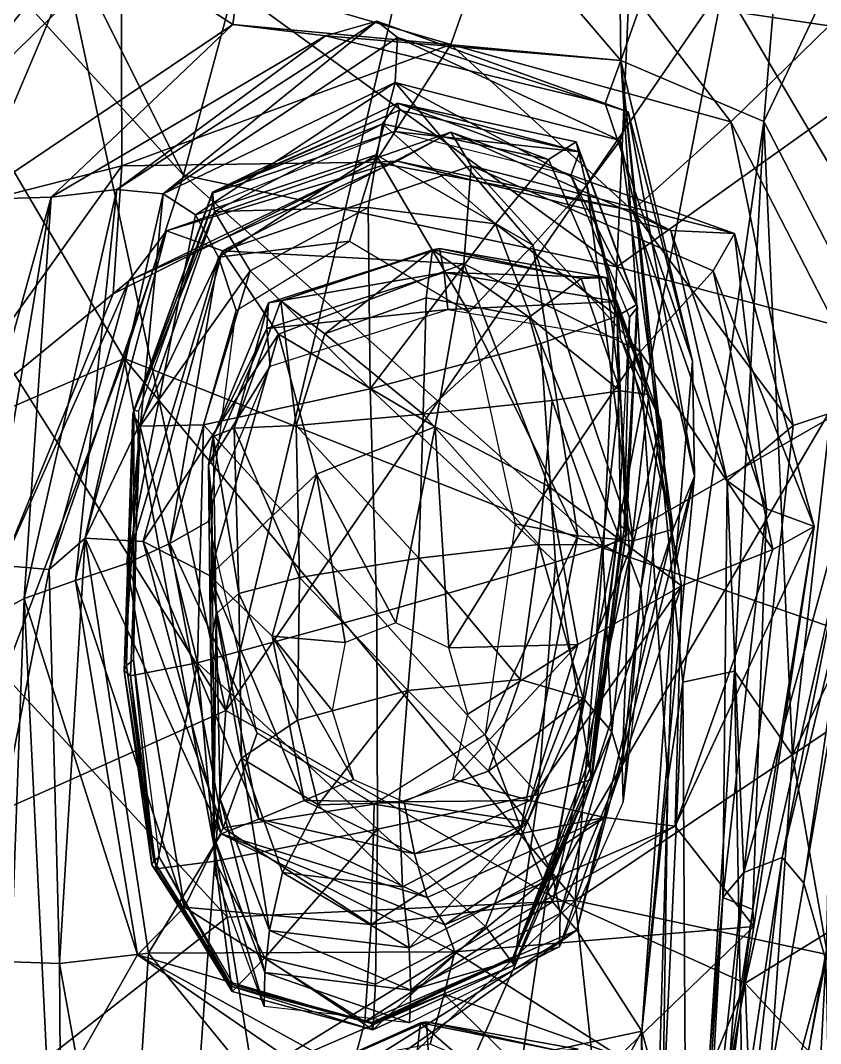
# Model space of a CAD drawing. Extents: x -76 to 76, y -20 to 79.
# Drawn here: x 0.37 to 0.945, y -15.632 to -14.896 of the extents above; entities that cross this region are included whole.
import ezdxf

# ---------------------------------------------------------------- set-up
doc = ezdxf.new("R2010")
doc.units = 0

msp = doc.modelspace()

# ---------------------------------------------------------------- linework, layer by layer
for points in [[(0.55676, -14.63888, 25.3598), (0.80138, -14.92503, 25.3869), (0.79411, -14.31586, 25.5597)], [(0.9412, -14.53063, 25.77977), (0.79411, -14.31586, 25.5597), (0.80138, -14.92503, 25.3869)], [(0.48718, -15.00757, 27.93393), (0.24, -14.51178, 28.01375), (0.14811, -14.63669, 27.9838)], [(0.48718, -15.00757, 27.93393), (0.52324, -14.8732, 27.99752), (0.24, -14.51178, 28.01375)], [(0.90416, -14.96904, 25.70226), (0.9412, -14.53063, 25.77977), (0.80138, -14.92503, 25.3869)], [(0.9412, -14.53063, 25.77977), (0.90416, -14.96904, 25.70226), (1.01999, -14.72566, 26.1235)], [(0.70291, -14.61366, 24.87181), (0.51741, -15.39247, 24.7617), (0.37926, -14.74935, 24.69933)], [(0.70291, -14.61366, 24.87181), (0.87522, -14.871, 24.95204), (0.51741, -15.39247, 24.7617)], [(0.44434, -15.13946, 27.87504), (0.48718, -15.00757, 27.93393), (0.14811, -14.63669, 27.9838)], [(0.44434, -15.13946, 27.87504), (0.14811, -14.63669, 27.9838), (0.17967, -15.25376, 27.89129)], [(0.41784, -14.83106, 25.31876), (0.52244, -14.89935, 25.38861), (0.55676, -14.63888, 25.3598)], [(0.52244, -14.89935, 25.38861), (0.80138, -14.92503, 25.3869), (0.55676, -14.63888, 25.3598)], [(1.00376, -15.08852, 25.06716), (0.87522, -14.871, 24.95204), (1.10242, -14.72315, 25.20269)], [(0.90416, -14.96904, 25.70226), (0.96294, -15.0826, 26.06565), (1.01999, -14.72566, 26.1235)], [(0.2034, -14.89266, 24.61843), (0.37926, -14.74935, 24.69933), (0.51741, -15.39247, 24.7617)], [(1.02585, -14.91123, 27.82621), (1.00474, -14.75482, 27.91396), (0.80711, -14.87852, 27.95575)], [(0.72939, -14.77233, 26.82004), (0.67916, -14.91371, 26.76123), (0.44221, -14.8444, 26.90185)], [(0.67916, -14.91371, 26.76123), (0.72939, -14.77233, 26.82004), (0.88052, -14.96915, 26.66051)], [(0.72939, -14.77233, 26.82004), (1.00178, -14.85049, 26.63881), (0.88052, -14.96915, 26.66051)], [(0.41784, -14.83106, 25.31876), (0.30721, -14.79014, 25.31952), (0.27462, -15.01007, 25.33876)], [(0.22679, -15.05577, 26.90201), (0.18785, -14.82577, 27.04448), (0.44221, -14.8444, 26.90185)], [(0.41784, -14.83106, 25.31876), (0.27462, -15.01007, 25.33876), (0.33555, -15.02494, 25.4252)], [(0.52244, -14.89935, 25.38861), (0.41784, -14.83106, 25.31876), (0.33555, -15.02494, 25.4252)], [(0.22679, -15.05577, 26.90201), (0.44221, -14.8444, 26.90185), (0.44275, -15.00091, 26.80486)], [(0.67916, -14.91371, 26.76123), (0.44275, -15.00091, 26.80486), (0.44221, -14.8444, 26.90185)], [(0.88052, -14.96915, 26.66051), (1.00178, -14.85049, 26.63881), (0.98285, -15.16838, 26.43496)], [(0.87522, -14.871, 24.95204), (0.74825, -15.52415, 24.87027), (0.51741, -15.39247, 24.7617)], [(0.87522, -14.871, 24.95204), (1.00376, -15.08852, 25.06716), (0.74825, -15.52415, 24.87027)], [(0.52324, -14.8732, 27.99752), (0.48718, -15.00757, 27.93393), (0.7985, -15.07339, 27.86524)], [(0.52324, -14.8732, 27.99752), (0.7985, -15.07339, 27.86524), (0.80711, -14.87852, 27.95575)], [(1.02585, -14.91123, 27.82621), (0.80711, -14.87852, 27.95575), (0.7985, -15.07339, 27.86524)], [(0.24236, -15.51506, 24.65594), (0.2034, -14.89266, 24.61843), (0.51741, -15.39247, 24.7617)], [(0.52244, -14.89935, 25.38861), (0.33555, -15.02494, 25.4252), (0.39186, -15.02335, 25.56566)], [(0.58916, -14.90741, 25.53768), (0.52244, -14.89935, 25.38861), (0.39186, -15.02335, 25.56566)], [(0.626, -14.89674, 25.68442), (0.58916, -14.90741, 25.53768), (0.43903, -15.01783, 25.69381)], [(0.626, -14.89674, 25.68442), (0.43903, -15.01783, 25.69381), (0.47254, -15.0209, 25.7433)], [(0.64095, -14.90853, 25.74567), (0.626, -14.89674, 25.68442), (0.47254, -15.0209, 25.7433)], [(0.52244, -14.89935, 25.38861), (0.58916, -14.90741, 25.53768), (0.80138, -14.92503, 25.3869)], [(0.58916, -14.90741, 25.53768), (0.626, -14.89674, 25.68442), (0.7903, -14.95614, 25.55089)], [(0.626, -14.89674, 25.68442), (0.80666, -14.96207, 25.70009), (0.7903, -14.95614, 25.55089)], [(0.626, -14.89674, 25.68442), (0.64095, -14.90853, 25.74567), (0.80666, -14.96207, 25.70009)], [(0.58916, -14.90741, 25.53768), (0.39186, -15.02335, 25.56566), (0.43903, -15.01783, 25.69381)], [(0.58916, -14.90741, 25.53768), (0.7903, -14.95614, 25.55089), (0.80138, -14.92503, 25.3869)], [(0.67916, -14.91371, 26.76123), (0.62501, -14.99811, 26.67758), (0.44275, -15.00091, 26.80486)], [(0.64095, -14.90853, 25.74567), (0.47254, -15.0209, 25.7433), (0.63914, -14.94094, 25.74305)], [(0.62501, -14.99811, 26.67758), (0.67916, -14.91371, 26.76123), (0.80983, -15.03291, 26.60551)], [(0.64095, -14.90853, 25.74567), (0.63914, -14.94094, 25.74305), (0.80104, -14.98257, 25.76432)], [(0.64095, -14.90853, 25.74567), (0.80104, -14.98257, 25.76432), (0.80666, -14.96207, 25.70009)], [(0.67916, -14.91371, 26.76123), (0.88052, -14.96915, 26.66051), (0.80983, -15.03291, 26.60551)], [(1.03211, -15.13573, 27.70535), (1.02585, -14.91123, 27.82621), (0.7985, -15.07339, 27.86524)], [(0.7903, -14.95614, 25.55089), (0.85293, -15.14118, 25.6009), (0.80138, -14.92503, 25.3869)], [(0.83519, -15.44245, 25.49507), (0.84605, -15.37204, 25.47955), (0.80138, -14.92503, 25.3869)], [(0.85293, -15.14118, 25.6009), (0.84035, -15.29001, 25.53453), (0.80138, -14.92503, 25.3869)], [(0.90416, -14.96904, 25.70226), (0.80138, -14.92503, 25.3869), (0.84605, -15.37204, 25.47955)], [(0.84035, -15.29001, 25.53453), (0.83519, -15.44245, 25.49507), (0.80138, -14.92503, 25.3869)], [(0.47254, -15.0209, 25.7433), (0.49578, -15.03601, 25.73697), (0.63914, -14.94094, 25.74305)], [(0.62568, -14.99301, 25.70388), (0.63914, -14.94094, 25.74305), (0.49578, -15.03601, 25.73697)], [(0.62568, -14.99301, 25.70388), (0.73831, -15.05782, 25.71067), (0.63914, -14.94094, 25.74305)], [(0.63914, -14.94094, 25.74305), (0.77706, -15.01484, 25.759), (0.80104, -14.98257, 25.76432)], [(0.73831, -15.05782, 25.71067), (0.77706, -15.01484, 25.759), (0.63914, -14.94094, 25.74305)], [(0.63004, -14.97058, 25.86139), (0.64098, -14.95568, 25.79646), (0.50802, -15.01981, 25.78299)], [(0.64098, -14.95568, 25.79646), (0.64232, -14.96093, 25.74736), (0.50802, -15.01981, 25.78299)], [(0.63004, -14.97058, 25.86139), (0.74934, -14.99632, 25.87469), (0.64098, -14.95568, 25.79646)], [(0.64232, -14.96093, 25.74736), (0.64098, -14.95568, 25.79646), (0.77185, -14.99078, 25.75137)], [(0.64098, -14.95568, 25.79646), (0.76933, -14.98366, 25.81024), (0.77185, -14.99078, 25.75137)], [(0.74934, -14.99632, 25.87469), (0.76933, -14.98366, 25.81024), (0.64098, -14.95568, 25.79646)], [(0.85293, -15.14118, 25.6009), (0.7903, -14.95614, 25.55089), (0.80666, -14.96207, 25.70009)], [(0.64232, -14.96093, 25.74736), (0.63884, -14.97627, 25.70617), (0.50783, -15.02043, 25.74051)], [(0.64232, -14.96093, 25.74736), (0.50783, -15.02043, 25.74051), (0.50802, -15.01981, 25.78299)], [(0.64232, -14.96093, 25.74736), (0.77185, -14.99078, 25.75137), (0.63884, -14.97627, 25.70617)], [(0.85431, -15.224, 25.71406), (0.80666, -14.96207, 25.70009), (0.80104, -14.98257, 25.76432)], [(0.85431, -15.224, 25.71406), (0.85293, -15.14118, 25.6009), (0.80666, -14.96207, 25.70009)], [(0.50941, -15.03377, 25.8456), (0.63004, -14.97058, 25.86139), (0.50802, -15.01981, 25.78299)], [(0.63004, -14.97058, 25.86139), (0.50941, -15.03377, 25.8456), (0.61994, -15.0307, 25.91189)], [(0.63004, -14.97058, 25.86139), (0.61994, -15.0307, 25.91189), (0.71147, -15.04248, 25.90246)], [(0.74934, -14.99632, 25.87469), (0.63004, -14.97058, 25.86139), (0.71147, -15.04248, 25.90246)], [(0.88052, -14.96915, 26.66051), (0.92538, -15.1876, 26.50367), (0.80983, -15.03291, 26.60551)], [(0.88312, -15.36412, 25.67529), (0.90416, -14.96904, 25.70226), (0.84605, -15.37204, 25.47955)], [(0.92538, -15.1876, 26.50367), (0.88052, -14.96915, 26.66051), (0.98285, -15.16838, 26.43496)], [(0.88312, -15.36412, 25.67529), (0.92478, -15.42457, 25.90641), (0.90416, -14.96904, 25.70226)], [(0.92478, -15.42457, 25.90641), (0.96294, -15.0826, 26.06565), (0.90416, -14.96904, 25.70226)], [(0.64072, -14.99758, 26.53045), (0.67933, -14.97671, 26.39264), (0.4749, -15.04768, 26.37842)], [(0.51513, -15.06206, 26.32063), (0.4749, -15.04768, 26.37842), (0.67933, -14.97671, 26.39264)], [(0.63884, -14.97627, 25.70617), (0.50824, -15.02833, 25.7081), (0.50783, -15.02043, 25.74051)], [(0.69385, -15.00095, 26.33823), (0.51513, -15.06206, 26.32063), (0.67933, -14.97671, 26.39264)], [(0.77185, -14.99078, 25.75137), (0.76563, -15.0078, 25.6953), (0.63884, -14.97627, 25.70617)], [(0.64072, -14.99758, 26.53045), (0.83735, -15.0474, 26.47426), (0.67933, -14.97671, 26.39264)], [(0.69385, -15.00095, 26.33823), (0.67933, -14.97671, 26.39264), (0.88328, -15.04954, 26.34521)], [(0.83735, -15.0474, 26.47426), (0.88328, -15.04954, 26.34521), (0.67933, -14.97671, 26.39264)], [(0.74934, -14.99632, 25.87469), (0.7988, -15.10888, 25.86408), (0.76933, -14.98366, 25.81024)], [(0.7988, -15.10888, 25.86408), (0.81284, -15.10052, 25.80636), (0.76933, -14.98366, 25.81024)], [(0.77185, -14.99078, 25.75137), (0.76933, -14.98366, 25.81024), (0.81284, -15.10052, 25.80636)], [(0.8391, -15.26204, 25.77638), (0.80104, -14.98257, 25.76432), (0.77706, -15.01484, 25.759)], [(0.8391, -15.26204, 25.77638), (0.85431, -15.224, 25.71406), (0.80104, -14.98257, 25.76432)], [(0.51213, -15.06659, 25.69765), (0.62568, -14.99301, 25.70388), (0.49578, -15.03601, 25.73697)], [(0.62568, -14.99301, 25.70388), (0.51213, -15.06659, 25.69765), (0.60638, -15.0549, 25.64646)], [(0.62568, -14.99301, 25.70388), (0.60638, -15.0549, 25.64646), (0.69217, -15.10614, 25.64083)], [(0.73831, -15.05782, 25.71067), (0.62568, -14.99301, 25.70388), (0.69217, -15.10614, 25.64083)], [(0.7988, -15.10888, 25.86408), (0.74934, -14.99632, 25.87469), (0.71147, -15.04248, 25.90246)], [(0.77185, -14.99078, 25.75137), (0.81355, -15.10251, 25.74221), (0.76563, -15.0078, 25.6953)], [(0.81355, -15.10251, 25.74221), (0.77185, -14.99078, 25.75137), (0.81284, -15.10052, 25.80636)], [(0.2927, -15.21059, 26.7909), (0.22679, -15.05577, 26.90201), (0.44275, -15.00091, 26.80486)], [(0.2927, -15.21059, 26.7909), (0.44275, -15.00091, 26.80486), (0.43639, -15.09293, 26.69475)], [(0.62501, -14.99811, 26.67758), (0.43639, -15.09293, 26.69475), (0.44275, -15.00091, 26.80486)], [(0.44788, -15.08354, 26.5283), (0.43639, -15.09293, 26.69475), (0.62501, -14.99811, 26.67758)], [(0.64072, -14.99758, 26.53045), (0.44788, -15.08354, 26.5283), (0.62501, -14.99811, 26.67758)], [(0.44788, -15.08354, 26.5283), (0.64072, -14.99758, 26.53045), (0.4749, -15.04768, 26.37842)], [(0.69385, -15.00095, 26.33823), (0.68863, -15.07124, 26.35), (0.51513, -15.06206, 26.32063)], [(0.64072, -14.99758, 26.53045), (0.62501, -14.99811, 26.67758), (0.80983, -15.03291, 26.60551)], [(0.83735, -15.0474, 26.47426), (0.64072, -14.99758, 26.53045), (0.80983, -15.03291, 26.60551)], [(0.68863, -15.07124, 26.35), (0.69385, -15.00095, 26.33823), (0.81526, -15.13448, 26.31537)], [(0.69385, -15.00095, 26.33823), (0.86785, -15.07623, 26.29683), (0.81526, -15.13448, 26.31537)], [(0.86785, -15.07623, 26.29683), (0.69385, -15.00095, 26.33823), (0.88328, -15.04954, 26.34521)], [(0.48718, -15.00757, 27.93393), (0.44434, -15.13946, 27.87504), (0.78907, -15.27562, 27.79156)], [(0.48718, -15.00757, 27.93393), (0.78907, -15.27562, 27.79156), (0.7985, -15.07339, 27.86524)], [(0.81355, -15.10251, 25.74221), (0.8076, -15.10967, 25.67484), (0.76563, -15.0078, 25.6953)], [(0.37247, -15.31187, 25.73213), (0.43903, -15.01783, 25.69381), (0.39186, -15.02335, 25.56566)], [(0.37247, -15.31187, 25.73213), (0.40953, -15.2989, 25.76622), (0.43903, -15.01783, 25.69381)], [(0.40953, -15.2989, 25.76622), (0.47254, -15.0209, 25.7433), (0.43903, -15.01783, 25.69381)], [(0.81021, -15.27037, 25.77527), (0.77706, -15.01484, 25.759), (0.73831, -15.05782, 25.71067)], [(0.81021, -15.27037, 25.77527), (0.8391, -15.26204, 25.77638), (0.77706, -15.01484, 25.759)], [(0.34074, -15.32912, 25.62191), (0.39186, -15.02335, 25.56566), (0.30314, -15.34274, 25.49629)], [(0.39186, -15.02335, 25.56566), (0.33555, -15.02494, 25.4252), (0.30314, -15.34274, 25.49629)], [(0.34074, -15.32912, 25.62191), (0.37247, -15.31187, 25.73213), (0.39186, -15.02335, 25.56566)], [(0.40953, -15.2989, 25.76622), (0.44628, -15.28685, 25.74628), (0.47254, -15.0209, 25.7433)], [(0.44628, -15.28685, 25.74628), (0.49578, -15.03601, 25.73697), (0.47254, -15.0209, 25.7433)], [(0.45127, -15.17672, 25.74118), (0.45068, -15.17931, 25.78782), (0.50802, -15.01981, 25.78299)], [(0.50941, -15.03377, 25.8456), (0.50802, -15.01981, 25.78299), (0.45068, -15.17931, 25.78782)], [(0.50783, -15.02043, 25.74051), (0.45127, -15.17672, 25.74118), (0.50802, -15.01981, 25.78299)], [(0.45127, -15.17672, 25.74118), (0.50783, -15.02043, 25.74051), (0.50824, -15.02833, 25.7081)], [(0.45481, -15.17719, 25.70168), (0.45127, -15.17672, 25.74118), (0.50824, -15.02833, 25.7081)], [(0.50941, -15.03377, 25.8456), (0.53509, -15.07631, 25.88914), (0.61994, -15.0307, 25.91189)], [(0.62117, -15.16108, 25.91772), (0.61994, -15.0307, 25.91189), (0.53509, -15.07631, 25.88914)], [(0.61994, -15.0307, 25.91189), (0.62117, -15.16108, 25.91772), (0.71147, -15.04248, 25.90246)], [(0.92538, -15.1876, 26.50367), (0.87795, -15.22721, 26.47714), (0.80983, -15.03291, 26.60551)], [(0.83735, -15.0474, 26.47426), (0.80983, -15.03291, 26.60551), (0.87795, -15.22721, 26.47714)], [(0.51213, -15.06659, 25.69765), (0.49578, -15.03601, 25.73697), (0.44628, -15.28685, 25.74628)], [(0.45598, -15.18801, 25.84876), (0.50941, -15.03377, 25.8456), (0.45068, -15.17931, 25.78782)], [(0.50941, -15.03377, 25.8456), (0.45598, -15.18801, 25.84876), (0.53509, -15.07631, 25.88914)], [(0.39041, -15.2911, 26.46106), (0.44788, -15.08354, 26.5283), (0.4749, -15.04768, 26.37842)], [(0.41642, -15.26844, 26.28593), (0.39041, -15.2911, 26.46106), (0.4749, -15.04768, 26.37842)], [(0.41642, -15.26844, 26.28593), (0.4749, -15.04768, 26.37842), (0.51513, -15.06206, 26.32063)], [(0.62117, -15.16108, 25.91772), (0.74404, -15.12869, 25.90475), (0.71147, -15.04248, 25.90246)], [(0.74404, -15.12869, 25.90475), (0.7988, -15.10888, 25.86408), (0.71147, -15.04248, 25.90246)], [(0.90616, -15.24754, 26.36704), (0.83735, -15.0474, 26.47426), (0.87795, -15.22721, 26.47714)], [(0.83735, -15.0474, 26.47426), (0.90616, -15.24754, 26.36704), (0.88328, -15.04954, 26.34521)], [(0.51213, -15.06659, 25.69765), (0.52504, -15.1049, 25.64185), (0.60638, -15.0549, 25.64646)], [(0.86785, -15.07623, 26.29683), (0.88328, -15.04954, 26.34521), (0.94034, -15.26016, 26.25275)], [(0.90616, -15.24754, 26.36704), (0.94034, -15.26016, 26.25275), (0.88328, -15.04954, 26.34521)], [(0.45801, -15.27086, 26.22681), (0.41642, -15.26844, 26.28593), (0.51513, -15.06206, 26.32063)], [(0.45801, -15.27086, 26.22681), (0.51513, -15.06206, 26.32063), (0.55541, -15.12193, 26.33461)], [(0.68863, -15.07124, 26.35), (0.55541, -15.12193, 26.33461), (0.51513, -15.06206, 26.32063)], [(0.67449, -15.07755, 26.28353), (0.67108, -15.06017, 26.15883), (0.54813, -15.09936, 26.15701)], [(0.55715, -15.09782, 26.07888), (0.54813, -15.09936, 26.15701), (0.67108, -15.06017, 26.15883)], [(0.66606, -15.06116, 26.07627), (0.55715, -15.09782, 26.07888), (0.67108, -15.06017, 26.15883)], [(0.55715, -15.09782, 26.07888), (0.66606, -15.06116, 26.07627), (0.58865, -15.12158, 26.05644)], [(0.66606, -15.06116, 26.07627), (0.66149, -15.09578, 26.04052), (0.58865, -15.12158, 26.05644)], [(0.66149, -15.09578, 26.04052), (0.66606, -15.06116, 26.07627), (0.73559, -15.10957, 26.05802)], [(0.66606, -15.06116, 26.07627), (0.67108, -15.06017, 26.15883), (0.77305, -15.08193, 26.07946)], [(0.66606, -15.06116, 26.07627), (0.77305, -15.08193, 26.07946), (0.73559, -15.10957, 26.05802)], [(0.67108, -15.06017, 26.15883), (0.79098, -15.08109, 26.15524), (0.77305, -15.08193, 26.07946)], [(0.67108, -15.06017, 26.15883), (0.67449, -15.07755, 26.28353), (0.79098, -15.08109, 26.15524)], [(0.77058, -15.2669, 25.71352), (0.73831, -15.05782, 25.71067), (0.69217, -15.10614, 25.64083)], [(0.77058, -15.2669, 25.71352), (0.81021, -15.27037, 25.77527), (0.73831, -15.05782, 25.71067)], [(0.47713, -15.27236, 25.69442), (0.51213, -15.06659, 25.69765), (0.44628, -15.28685, 25.74628)], [(0.51213, -15.06659, 25.69765), (0.47713, -15.27236, 25.69442), (0.52504, -15.1049, 25.64185)], [(0.45598, -15.18801, 25.84876), (0.50141, -15.18716, 25.90005), (0.53509, -15.07631, 25.88914)], [(0.50141, -15.18716, 25.90005), (0.62117, -15.16108, 25.91772), (0.53509, -15.07631, 25.88914)], [(0.67449, -15.07755, 26.28353), (0.54686, -15.11788, 26.28023), (0.67711, -15.10411, 26.42929)], [(0.54686, -15.11788, 26.28023), (0.67449, -15.07755, 26.28353), (0.54813, -15.09936, 26.15701)], [(0.68863, -15.07124, 26.35), (0.66802, -15.18855, 26.41071), (0.55541, -15.12193, 26.33461)], [(0.66802, -15.18855, 26.41071), (0.68863, -15.07124, 26.35), (0.74976, -15.2313, 26.3871)], [(0.67449, -15.07755, 26.28353), (0.67711, -15.10411, 26.42929), (0.79869, -15.09841, 26.27769)], [(0.67449, -15.07755, 26.28353), (0.79869, -15.09841, 26.27769), (0.79098, -15.08109, 26.15524)], [(0.68863, -15.07124, 26.35), (0.81526, -15.13448, 26.31537), (0.74976, -15.2313, 26.3871)], [(1.03211, -15.13573, 27.70535), (0.7985, -15.07339, 27.86524), (0.78907, -15.27562, 27.79156)], [(0.86785, -15.07623, 26.29683), (0.91083, -15.27661, 26.21362), (0.81526, -15.13448, 26.31537)], [(0.91083, -15.27661, 26.21362), (0.86785, -15.07623, 26.29683), (0.94034, -15.26016, 26.25275)], [(0.39041, -15.2911, 26.46106), (0.35688, -15.28824, 26.65954), (0.44788, -15.08354, 26.5283)], [(0.35688, -15.28824, 26.65954), (0.43639, -15.09293, 26.69475), (0.44788, -15.08354, 26.5283)], [(0.77305, -15.08193, 26.07946), (0.80087, -15.16268, 26.08874), (0.73559, -15.10957, 26.05802)], [(0.80087, -15.16268, 26.08874), (0.77305, -15.08193, 26.07946), (0.79098, -15.08109, 26.15524)], [(0.82159, -15.16523, 26.1473), (0.80087, -15.16268, 26.08874), (0.79098, -15.08109, 26.15524)], [(0.82159, -15.16523, 26.1473), (0.79098, -15.08109, 26.15524), (0.79869, -15.09841, 26.27769)], [(0.95362, -15.36543, 26.01542), (0.96294, -15.0826, 26.06565), (0.92478, -15.42457, 25.90641)], [(1.00376, -15.08852, 25.06716), (0.89081, -15.58843, 24.98974), (0.74825, -15.52415, 24.87027)], [(1.00376, -15.08852, 25.06716), (1.08337, -15.47055, 25.35118), (0.89081, -15.58843, 24.98974)], [(0.35688, -15.28824, 26.65954), (0.2927, -15.21059, 26.7909), (0.43639, -15.09293, 26.69475)], [(0.52356, -15.18943, 26.08701), (0.50836, -15.19554, 26.14869), (0.54813, -15.09936, 26.15701)], [(0.54686, -15.11788, 26.28023), (0.54813, -15.09936, 26.15701), (0.50836, -15.19554, 26.14869)], [(0.52356, -15.18943, 26.08701), (0.55715, -15.09782, 26.07888), (0.56808, -15.18742, 26.0625)], [(0.55715, -15.09782, 26.07888), (0.52356, -15.18943, 26.08701), (0.54813, -15.09936, 26.15701)], [(0.55715, -15.09782, 26.07888), (0.58865, -15.12158, 26.05644), (0.56808, -15.18742, 26.0625)], [(0.66149, -15.09578, 26.04052), (0.65939, -15.17932, 26.0563), (0.58865, -15.12158, 26.05644)], [(0.65939, -15.17932, 26.0563), (0.66149, -15.09578, 26.04052), (0.73559, -15.10957, 26.05802)], [(0.67711, -15.10411, 26.42929), (0.8013, -15.12483, 26.42348), (0.79869, -15.09841, 26.27769)], [(0.83023, -15.18392, 26.26405), (0.82159, -15.16523, 26.1473), (0.79869, -15.09841, 26.27769)], [(0.83023, -15.18392, 26.26405), (0.79869, -15.09841, 26.27769), (0.8013, -15.12483, 26.42348)], [(0.47713, -15.27236, 25.69442), (0.50502, -15.25665, 25.62659), (0.52504, -15.1049, 25.64185)], [(0.54686, -15.11788, 26.28023), (0.54947, -15.14489, 26.42598), (0.67711, -15.10411, 26.42929)], [(0.72558, -15.25812, 25.62536), (0.77058, -15.2669, 25.71352), (0.69217, -15.10614, 25.64083)], [(0.81284, -15.10052, 25.80636), (0.7988, -15.10888, 25.86408), (0.80524, -15.26557, 25.79646)], [(0.81355, -15.10251, 25.74221), (0.80385, -15.26181, 25.72836), (0.8076, -15.10967, 25.67484)], [(0.80385, -15.26181, 25.72836), (0.81355, -15.10251, 25.74221), (0.80524, -15.26557, 25.79646)], [(0.81355, -15.10251, 25.74221), (0.81284, -15.10052, 25.80636), (0.80524, -15.26557, 25.79646)], [(0.75211, -15.16959, 26.06588), (0.65939, -15.17932, 26.0563), (0.73559, -15.10957, 26.05802)], [(0.80087, -15.16268, 26.08874), (0.75211, -15.16959, 26.06588), (0.73559, -15.10957, 26.05802)], [(0.7988, -15.10888, 25.86408), (0.74404, -15.12869, 25.90475), (0.8015, -15.27013, 25.85086)], [(0.7988, -15.10888, 25.86408), (0.8015, -15.27013, 25.85086), (0.80524, -15.26557, 25.79646)], [(0.80385, -15.26181, 25.72836), (0.79991, -15.25845, 25.65343), (0.8076, -15.10967, 25.67484)], [(0.50502, -15.21596, 26.26645), (0.54686, -15.11788, 26.28023), (0.50836, -15.19554, 26.14869)], [(0.54686, -15.11788, 26.28023), (0.50502, -15.21596, 26.26645), (0.54947, -15.14489, 26.42598)], [(0.65939, -15.17932, 26.0563), (0.56808, -15.18742, 26.0625), (0.58865, -15.12158, 26.05644)], [(0.50587, -15.29531, 26.25601), (0.45801, -15.27086, 26.22681), (0.55541, -15.12193, 26.33461)], [(0.50587, -15.29531, 26.25601), (0.55541, -15.12193, 26.33461), (0.58257, -15.22253, 26.40004)], [(0.66802, -15.18855, 26.41071), (0.58257, -15.22253, 26.40004), (0.55541, -15.12193, 26.33461)], [(0.74404, -15.12869, 25.90475), (0.62117, -15.16108, 25.91772), (0.75447, -15.28583, 25.89005)], [(0.74404, -15.12869, 25.90475), (0.75447, -15.28583, 25.89005), (0.8015, -15.27013, 25.85086)], [(0.83282, -15.21068, 26.40989), (0.83023, -15.18392, 26.26405), (0.8013, -15.12483, 26.42348)], [(0.74976, -15.2313, 26.3871), (0.81526, -15.13448, 26.31537), (0.84506, -15.30288, 26.24392)], [(1.02466, -15.35752, 27.63235), (1.03211, -15.13573, 27.70535), (0.78907, -15.27562, 27.79156)], [(0.91083, -15.27661, 26.21362), (0.84506, -15.30288, 26.24392), (0.81526, -15.13448, 26.31537)], [(0.35808, -15.36679, 27.80333), (0.44434, -15.13946, 27.87504), (0.17967, -15.25376, 27.89129)], [(0.35808, -15.36679, 27.80333), (0.51852, -15.54095, 27.71175), (0.44434, -15.13946, 27.87504)], [(0.44434, -15.13946, 27.87504), (0.76865, -15.52891, 27.71916), (0.78907, -15.27562, 27.79156)], [(0.51852, -15.54095, 27.71175), (0.76865, -15.52891, 27.71916), (0.44434, -15.13946, 27.87504)], [(0.85293, -15.14118, 25.6009), (0.85431, -15.224, 25.71406), (0.84035, -15.29001, 25.53453)], [(0.50502, -15.21596, 26.26645), (0.50762, -15.24353, 26.41224), (0.54947, -15.14489, 26.42598)], [(0.62117, -15.16108, 25.91772), (0.50141, -15.18716, 25.90005), (0.62597, -15.32297, 25.91249)], [(0.62117, -15.16108, 25.91772), (0.62597, -15.32297, 25.91249), (0.75447, -15.28583, 25.89005)], [(0.80087, -15.16268, 26.08874), (0.78834, -15.27323, 26.08128), (0.75211, -15.16959, 26.06588)], [(0.78834, -15.27323, 26.08128), (0.80087, -15.16268, 26.08874), (0.80791, -15.28373, 26.12878)], [(0.80087, -15.16268, 26.08874), (0.82159, -15.16523, 26.1473), (0.80791, -15.28373, 26.12878)], [(0.82159, -15.16523, 26.1473), (0.83023, -15.18392, 26.26405), (0.80791, -15.28373, 26.12878)], [(0.65939, -15.17932, 26.0563), (0.75211, -15.16959, 26.06588), (0.74261, -15.27312, 26.07)], [(0.78834, -15.27323, 26.08128), (0.74261, -15.27312, 26.07), (0.75211, -15.16959, 26.06588)], [(0.92538, -15.1876, 26.50367), (0.98285, -15.16838, 26.43496), (0.88995, -15.50879, 26.36814)], [(0.98285, -15.16838, 26.43496), (0.91754, -15.49813, 26.30595), (0.88995, -15.50879, 26.36814)], [(0.98285, -15.16838, 26.43496), (0.98475, -15.21855, 26.27774), (0.91754, -15.49813, 26.30595)], [(0.45598, -15.18801, 25.84876), (0.45068, -15.17931, 25.78782), (0.44433, -15.36393, 25.79864)], [(0.44611, -15.36004, 25.74179), (0.44433, -15.36393, 25.79864), (0.45068, -15.17931, 25.78782)], [(0.45127, -15.17672, 25.74118), (0.44611, -15.36004, 25.74179), (0.45068, -15.17931, 25.78782)], [(0.44611, -15.36004, 25.74179), (0.45127, -15.17672, 25.74118), (0.45109, -15.35598, 25.68777)], [(0.45127, -15.17672, 25.74118), (0.45481, -15.17719, 25.70168), (0.45109, -15.35598, 25.68777)], [(0.65939, -15.17932, 26.0563), (0.65618, -15.28297, 26.06381), (0.56808, -15.18742, 26.0625)], [(0.65618, -15.28297, 26.06381), (0.65939, -15.17932, 26.0563), (0.74261, -15.27312, 26.07)], [(0.50141, -15.18716, 25.90005), (0.45598, -15.18801, 25.84876), (0.49709, -15.35803, 25.90669)], [(0.50141, -15.18716, 25.90005), (0.49709, -15.35803, 25.90669), (0.62597, -15.32297, 25.91249)], [(0.52356, -15.18943, 26.08701), (0.56808, -15.18742, 26.0625), (0.57046, -15.29671, 26.06557)], [(0.65618, -15.28297, 26.06381), (0.57046, -15.29671, 26.06557), (0.56808, -15.18742, 26.0625)], [(0.83023, -15.18392, 26.26405), (0.81586, -15.30504, 26.24366), (0.80791, -15.28373, 26.12878)], [(0.83023, -15.18392, 26.26405), (0.83282, -15.21068, 26.40989), (0.81586, -15.30504, 26.24366)], [(0.92538, -15.1876, 26.50367), (0.88995, -15.50879, 26.36814), (0.87795, -15.22721, 26.47714)], [(0.44893, -15.36747, 25.86118), (0.45598, -15.18801, 25.84876), (0.44433, -15.36393, 25.79864)], [(0.45598, -15.18801, 25.84876), (0.44893, -15.36747, 25.86118), (0.49709, -15.35803, 25.90669)], [(0.52356, -15.18943, 26.08701), (0.52687, -15.30825, 26.07812), (0.50836, -15.19554, 26.14869)], [(0.52687, -15.30825, 26.07812), (0.52356, -15.18943, 26.08701), (0.57046, -15.29671, 26.06557)], [(0.66802, -15.18855, 26.41071), (0.63972, -15.32937, 26.49589), (0.58257, -15.22253, 26.40004)], [(0.63972, -15.32937, 26.49589), (0.66802, -15.18855, 26.41071), (0.67779, -15.3474, 26.48542)], [(0.66802, -15.18855, 26.41071), (0.74976, -15.2313, 26.3871), (0.67779, -15.3474, 26.48542)], [(0.50502, -15.21596, 26.26645), (0.50836, -15.19554, 26.14869), (0.51052, -15.32296, 26.12871)], [(0.52687, -15.30825, 26.07812), (0.51052, -15.32296, 26.12871), (0.50836, -15.19554, 26.14869)], [(0.50502, -15.21596, 26.26645), (0.5065, -15.3462, 26.24459), (0.50762, -15.24353, 26.41224)], [(0.5065, -15.3462, 26.24459), (0.50502, -15.21596, 26.26645), (0.51052, -15.32296, 26.12871)], [(0.83282, -15.21068, 26.40989), (0.81802, -15.33175, 26.39223), (0.81586, -15.30504, 26.24366)], [(0.55071, -15.33902, 26.34644), (0.50587, -15.29531, 26.25601), (0.58257, -15.22253, 26.40004)], [(0.55071, -15.33902, 26.34644), (0.58257, -15.22253, 26.40004), (0.60317, -15.34349, 26.4912)], [(0.63972, -15.32937, 26.49589), (0.60317, -15.34349, 26.4912), (0.58257, -15.22253, 26.40004)], [(0.8391, -15.26204, 25.77638), (0.76976, -15.55043, 25.78104), (0.85431, -15.224, 25.71406)], [(0.76976, -15.55043, 25.78104), (0.81658, -15.62288, 25.72064), (0.85431, -15.224, 25.71406)], [(0.85431, -15.224, 25.71406), (0.81658, -15.62288, 25.72064), (0.84035, -15.29001, 25.53453)], [(0.98475, -15.21855, 26.27774), (0.93291, -15.5165, 26.18385), (0.91754, -15.49813, 26.30595)], [(0.98475, -15.21855, 26.27774), (0.96518, -15.29819, 26.10476), (0.93291, -15.5165, 26.18385)], [(0.74976, -15.2313, 26.3871), (0.77047, -15.34497, 26.33789), (0.67779, -15.3474, 26.48542)], [(0.77047, -15.34497, 26.33789), (0.74976, -15.2313, 26.3871), (0.84506, -15.30288, 26.24392)], [(0.90616, -15.24754, 26.36704), (0.87795, -15.22721, 26.47714), (0.87467, -15.52696, 26.36087)], [(0.88995, -15.50879, 26.36814), (0.87467, -15.52696, 26.36087), (0.87795, -15.22721, 26.47714)], [(0.5065, -15.3462, 26.24459), (0.50865, -15.3737, 26.3931), (0.50762, -15.24353, 26.41224)], [(0.89627, -15.53549, 26.2679), (0.90616, -15.24754, 26.36704), (0.87467, -15.52696, 26.36087)], [(0.90616, -15.24754, 26.36704), (0.89627, -15.53549, 26.2679), (0.94034, -15.26016, 26.25275)], [(0.50502, -15.25665, 25.62659), (0.47713, -15.27236, 25.69442), (0.54013, -15.40876, 25.61103)], [(0.77058, -15.2669, 25.71352), (0.72558, -15.25812, 25.62536), (0.70384, -15.40973, 25.61019)], [(0.7792, -15.43436, 25.71834), (0.77773, -15.43069, 25.63966), (0.79991, -15.25845, 25.65343)], [(0.80385, -15.26181, 25.72836), (0.7792, -15.43436, 25.71834), (0.79991, -15.25845, 25.65343)], [(0.91083, -15.27661, 26.21362), (0.94034, -15.26016, 26.25275), (0.84061, -15.47555, 26.13371)], [(0.94034, -15.26016, 26.25275), (0.89703, -15.54767, 26.13203), (0.84061, -15.47555, 26.13371)], [(0.89627, -15.53549, 26.2679), (0.89703, -15.54767, 26.13203), (0.94034, -15.26016, 26.25275)], [(0.39041, -15.2911, 26.46106), (0.41642, -15.26844, 26.28593), (0.39793, -15.57437, 26.38531)], [(0.41642, -15.26844, 26.28593), (0.46186, -15.56682, 26.13272), (0.39793, -15.57437, 26.38531)], [(0.45801, -15.27086, 26.22681), (0.51409, -15.4811, 26.12969), (0.41642, -15.26844, 26.28593)], [(0.51409, -15.4811, 26.12969), (0.46186, -15.56682, 26.13272), (0.41642, -15.26844, 26.28593)], [(0.72949, -15.47726, 25.71086), (0.77058, -15.2669, 25.71352), (0.70384, -15.40973, 25.61019)], [(0.77058, -15.2669, 25.71352), (0.72949, -15.47726, 25.71086), (0.81021, -15.27037, 25.77527)], [(0.8391, -15.26204, 25.77638), (0.81021, -15.27037, 25.77527), (0.75239, -15.52989, 25.78274)], [(0.76976, -15.55043, 25.78104), (0.8391, -15.26204, 25.77638), (0.75239, -15.52989, 25.78274)], [(0.7792, -15.43436, 25.71834), (0.80385, -15.26181, 25.72836), (0.80524, -15.26557, 25.79646)], [(0.78028, -15.4381, 25.79218), (0.7792, -15.43436, 25.71834), (0.80524, -15.26557, 25.79646)], [(0.78028, -15.4381, 25.79218), (0.80524, -15.26557, 25.79646), (0.8015, -15.27013, 25.85086)], [(0.47713, -15.27236, 25.69442), (0.44628, -15.28685, 25.74628), (0.51549, -15.47684, 25.69647)], [(0.45801, -15.27086, 26.22681), (0.50587, -15.29531, 26.25601), (0.54114, -15.47058, 26.1744)], [(0.51409, -15.4811, 26.12969), (0.45801, -15.27086, 26.22681), (0.54114, -15.47058, 26.1744)], [(0.47713, -15.27236, 25.69442), (0.51549, -15.47684, 25.69647), (0.54013, -15.40876, 25.61103)], [(0.65618, -15.28297, 26.06381), (0.74261, -15.27312, 26.07), (0.72919, -15.37015, 26.01319)], [(0.77429, -15.38348, 26.03427), (0.72919, -15.37015, 26.01319), (0.74261, -15.27312, 26.07)], [(0.72949, -15.47726, 25.71086), (0.75239, -15.52989, 25.78274), (0.81021, -15.27037, 25.77527)], [(0.78834, -15.27323, 26.08128), (0.77429, -15.38348, 26.03427), (0.74261, -15.27312, 26.07)], [(0.78055, -15.44199, 25.85632), (0.8015, -15.27013, 25.85086), (0.75447, -15.28583, 25.89005)], [(1.02466, -15.35752, 27.63235), (0.78907, -15.27562, 27.79156), (0.76865, -15.52891, 27.71916)], [(0.77429, -15.38348, 26.03427), (0.78834, -15.27323, 26.08128), (0.79489, -15.40774, 26.09344)], [(0.78055, -15.44199, 25.85632), (0.78028, -15.4381, 25.79218), (0.8015, -15.27013, 25.85086)], [(0.78834, -15.27323, 26.08128), (0.80791, -15.28373, 26.12878), (0.79489, -15.40774, 26.09344)], [(0.65618, -15.28297, 26.06381), (0.64825, -15.37793, 26.00329), (0.57046, -15.29671, 26.06557)], [(0.64825, -15.37793, 26.00329), (0.65618, -15.28297, 26.06381), (0.72919, -15.37015, 26.01319)], [(0.91083, -15.27661, 26.21362), (0.84061, -15.47555, 26.13371), (0.84506, -15.30288, 26.24392)], [(0.35688, -15.28824, 26.65954), (0.39041, -15.2911, 26.46106), (0.33572, -15.57224, 26.6078)], [(0.44628, -15.28685, 25.74628), (0.40953, -15.2989, 25.76622), (0.48777, -15.53371, 25.76386)], [(0.44628, -15.28685, 25.74628), (0.48777, -15.53371, 25.76386), (0.51549, -15.47684, 25.69647)], [(0.742, -15.45288, 25.90433), (0.75447, -15.28583, 25.89005), (0.62597, -15.32297, 25.91249)], [(0.742, -15.45288, 25.90433), (0.78055, -15.44199, 25.85632), (0.75447, -15.28583, 25.89005)], [(0.80234, -15.43272, 26.21758), (0.79489, -15.40774, 26.09344), (0.80791, -15.28373, 26.12878)], [(0.81586, -15.30504, 26.24366), (0.80234, -15.43272, 26.21758), (0.80791, -15.28373, 26.12878)], [(0.83519, -15.44245, 25.49507), (0.84035, -15.29001, 25.53453), (0.81658, -15.62288, 25.72064)], [(0.39041, -15.2911, 26.46106), (0.39793, -15.57437, 26.38531), (0.33572, -15.57224, 26.6078)], [(0.55071, -15.33902, 26.34644), (0.57379, -15.45701, 26.2907), (0.50587, -15.29531, 26.25601)], [(0.57379, -15.45701, 26.2907), (0.54114, -15.47058, 26.1744), (0.50587, -15.29531, 26.25601)], [(0.52687, -15.30825, 26.07812), (0.57046, -15.29671, 26.06557), (0.56892, -15.39926, 26.00775)], [(0.64825, -15.37793, 26.00329), (0.56892, -15.39926, 26.00775), (0.57046, -15.29671, 26.06557)], [(0.96518, -15.29819, 26.10476), (0.94884, -15.57189, 26.03961), (0.93291, -15.5165, 26.18385)], [(0.40953, -15.2989, 25.76622), (0.37247, -15.31187, 25.73213), (0.4539, -15.56812, 25.79515)], [(0.40953, -15.2989, 25.76622), (0.4539, -15.56812, 25.79515), (0.48777, -15.53371, 25.76386)], [(0.77047, -15.34497, 26.33789), (0.84506, -15.30288, 26.24392), (0.73624, -15.45716, 26.29082)], [(0.84506, -15.30288, 26.24392), (0.79006, -15.46939, 26.17549), (0.73624, -15.45716, 26.29082)], [(0.84061, -15.47555, 26.13371), (0.79006, -15.46939, 26.17549), (0.84506, -15.30288, 26.24392)], [(0.80234, -15.43272, 26.21758), (0.81586, -15.30504, 26.24366), (0.80321, -15.45807, 26.37422)], [(0.81586, -15.30504, 26.24366), (0.81802, -15.33175, 26.39223), (0.80321, -15.45807, 26.37422)], [(0.34074, -15.32912, 25.62191), (0.35881, -15.68837, 25.66288), (0.37247, -15.31187, 25.73213)], [(0.35881, -15.68837, 25.66288), (0.39059, -15.67965, 25.79263), (0.37247, -15.31187, 25.73213)], [(0.37247, -15.31187, 25.73213), (0.39059, -15.67965, 25.79263), (0.4539, -15.56812, 25.79515)], [(0.52687, -15.30825, 26.07812), (0.52867, -15.42659, 26.02971), (0.51052, -15.32296, 26.12871)], [(0.52867, -15.42659, 26.02971), (0.52687, -15.30825, 26.07812), (0.56892, -15.39926, 26.00775)], [(0.62661, -15.4776, 25.92974), (0.62597, -15.32297, 25.91249), (0.49709, -15.35803, 25.90669)], [(0.50882, -15.48301, 26.21703), (0.5065, -15.3462, 26.24459), (0.51052, -15.32296, 26.12871)], [(0.51334, -15.45586, 26.09191), (0.50882, -15.48301, 26.21703), (0.51052, -15.32296, 26.12871)], [(0.52867, -15.42659, 26.02971), (0.51334, -15.45586, 26.09191), (0.51052, -15.32296, 26.12871)], [(0.62661, -15.4776, 25.92974), (0.742, -15.45288, 25.90433), (0.62597, -15.32297, 25.91249)], [(0.55071, -15.33902, 26.34644), (0.59403, -15.39237, 26.46747), (0.60924, -15.44191, 26.4428)], [(0.59403, -15.39237, 26.46747), (0.55071, -15.33902, 26.34644), (0.60317, -15.34349, 26.4912)], [(0.57379, -15.45701, 26.2907), (0.55071, -15.33902, 26.34644), (0.60924, -15.44191, 26.4428)], [(0.5065, -15.3462, 26.24459), (0.50882, -15.48301, 26.21703), (0.50865, -15.3737, 26.3931)], [(0.77047, -15.34497, 26.33789), (0.69147, -15.39497, 26.4637), (0.67779, -15.3474, 26.48542)], [(0.77047, -15.34497, 26.33789), (0.73624, -15.45716, 26.29082), (0.68079, -15.44189, 26.44291)], [(0.69147, -15.39497, 26.4637), (0.77047, -15.34497, 26.33789), (0.68079, -15.44189, 26.44291)], [(0.46585, -15.50059, 25.73478), (0.44611, -15.36004, 25.74179), (0.45109, -15.35598, 25.68777)], [(0.46961, -15.49783, 25.66725), (0.46585, -15.50059, 25.73478), (0.45109, -15.35598, 25.68777)], [(0.44611, -15.36004, 25.74179), (0.46585, -15.50059, 25.73478), (0.44433, -15.36393, 25.79864)], [(0.46585, -15.50059, 25.73478), (0.46437, -15.5034, 25.80314), (0.44433, -15.36393, 25.79864)], [(0.44893, -15.36747, 25.86118), (0.44433, -15.36393, 25.79864), (0.46437, -15.5034, 25.80314)], [(0.44893, -15.36747, 25.86118), (0.46744, -15.50632, 25.87315), (0.49709, -15.35803, 25.90669)], [(0.46744, -15.50632, 25.87315), (0.50991, -15.50062, 25.92273), (0.49709, -15.35803, 25.90669)], [(0.50991, -15.50062, 25.92273), (0.62661, -15.4776, 25.92974), (0.49709, -15.35803, 25.90669)], [(1.00435, -15.57953, 27.57961), (1.02466, -15.35752, 27.63235), (0.76865, -15.52891, 27.71916)], [(0.88312, -15.36412, 25.67529), (0.84605, -15.37204, 25.47955), (0.84916, -15.88976, 25.6509)], [(0.88312, -15.36412, 25.67529), (0.84916, -15.88976, 25.6509), (0.89242, -15.88466, 25.83926)], [(0.92478, -15.42457, 25.90641), (0.88312, -15.36412, 25.67529), (0.89242, -15.88466, 25.83926)], [(0.35808, -15.36679, 27.80333), (0.32487, -15.69247, 27.70034), (0.51852, -15.54095, 27.71175)], [(0.46744, -15.50632, 25.87315), (0.44893, -15.36747, 25.86118), (0.46437, -15.5034, 25.80314)], [(0.64825, -15.37793, 26.00329), (0.72919, -15.37015, 26.01319), (0.70625, -15.436, 25.97442)], [(0.72919, -15.37015, 26.01319), (0.77429, -15.38348, 26.03427), (0.70625, -15.436, 25.97442)], [(0.9494, -15.56396, 25.95435), (0.95362, -15.36543, 26.01542), (0.92478, -15.42457, 25.90641)], [(0.50882, -15.48301, 26.21703), (0.50969, -15.5091, 26.37361), (0.50865, -15.3737, 26.3931)], [(0.56892, -15.39926, 26.00775), (0.64825, -15.37793, 26.00329), (0.58396, -15.4603, 25.97067)], [(0.64825, -15.37793, 26.00329), (0.64219, -15.45854, 25.94633), (0.58396, -15.4603, 25.97067)], [(0.64219, -15.45854, 25.94633), (0.64825, -15.37793, 26.00329), (0.70625, -15.436, 25.97442)], [(0.84605, -15.37204, 25.47955), (0.8225, -15.88356, 25.47893), (0.84916, -15.88976, 25.6509)], [(0.84605, -15.37204, 25.47955), (0.83519, -15.44245, 25.49507), (0.8225, -15.88356, 25.47893)], [(0.77429, -15.38348, 26.03427), (0.73447, -15.47244, 25.98345), (0.70625, -15.436, 25.97442)], [(0.73447, -15.47244, 25.98345), (0.77429, -15.38348, 26.03427), (0.75217, -15.50993, 26.06024)], [(0.77429, -15.38348, 26.03427), (0.79489, -15.40774, 26.09344), (0.75217, -15.50993, 26.06024)], [(0.24236, -15.51506, 24.65594), (0.51741, -15.39247, 24.7617), (0.46015, -16.17211, 24.82081)], [(0.46015, -16.17211, 24.82081), (0.51741, -15.39247, 24.7617), (0.74825, -15.52415, 24.87027)], [(0.52867, -15.42659, 26.02971), (0.56892, -15.39926, 26.00775), (0.58396, -15.4603, 25.97067)], [(0.7578, -15.53837, 26.19564), (0.75217, -15.50993, 26.06024), (0.79489, -15.40774, 26.09344)], [(0.80234, -15.43272, 26.21758), (0.7578, -15.53837, 26.19564), (0.79489, -15.40774, 26.09344)], [(0.62422, -15.45986, 25.60549), (0.54013, -15.40876, 25.61103), (0.51549, -15.47684, 25.69647)], [(0.72949, -15.47726, 25.71086), (0.70384, -15.40973, 25.61019), (0.62422, -15.45986, 25.60549)], [(0.51334, -15.45586, 26.09191), (0.52867, -15.42659, 26.02971), (0.54893, -15.55046, 26.05836)], [(0.52867, -15.42659, 26.02971), (0.55817, -15.50878, 25.97933), (0.54893, -15.55046, 26.05836)], [(0.55817, -15.50878, 25.97933), (0.52867, -15.42659, 26.02971), (0.58396, -15.4603, 25.97067)], [(0.9494, -15.56396, 25.95435), (0.92478, -15.42457, 25.90641), (0.89242, -15.88466, 25.83926)], [(0.64219, -15.45854, 25.94633), (0.70625, -15.436, 25.97442), (0.73447, -15.47244, 25.98345)], [(0.7792, -15.43436, 25.71834), (0.72398, -15.56951, 25.71398), (0.77773, -15.43069, 25.63966)], [(0.72398, -15.56951, 25.71398), (0.72452, -15.56948, 25.63392), (0.77773, -15.43069, 25.63966)], [(0.7792, -15.43436, 25.71834), (0.78028, -15.4381, 25.79218), (0.72398, -15.56951, 25.71398)], [(0.80234, -15.43272, 26.21758), (0.80321, -15.45807, 26.37422), (0.75739, -15.56229, 26.36032)], [(0.7578, -15.53837, 26.19564), (0.80234, -15.43272, 26.21758), (0.75739, -15.56229, 26.36032)], [(0.57379, -15.45701, 26.2907), (0.60924, -15.44191, 26.4428), (0.64577, -15.45797, 26.43528)], [(0.64577, -15.45797, 26.43528), (0.68079, -15.44189, 26.44291), (0.73624, -15.45716, 26.29082)], [(0.78028, -15.4381, 25.79218), (0.72392, -15.57105, 25.7928), (0.72398, -15.56951, 25.71398)], [(0.78028, -15.4381, 25.79218), (0.78055, -15.44199, 25.85632), (0.72392, -15.57105, 25.7928)], [(0.78055, -15.44199, 25.85632), (0.72483, -15.57558, 25.86913), (0.72392, -15.57105, 25.7928)], [(0.78055, -15.44199, 25.85632), (0.742, -15.45288, 25.90433), (0.72483, -15.57558, 25.86913)], [(0.83158, -15.67762, 25.57804), (0.83519, -15.44245, 25.49507), (0.81658, -15.62288, 25.72064)], [(0.83519, -15.44245, 25.49507), (0.83158, -15.67762, 25.57804), (0.8225, -15.88356, 25.47893)], [(0.50882, -15.48301, 26.21703), (0.51334, -15.45586, 26.09191), (0.54558, -15.58065, 26.19448)], [(0.51334, -15.45586, 26.09191), (0.54893, -15.55046, 26.05836), (0.54558, -15.58065, 26.19448)], [(0.62204, -15.54624, 25.70388), (0.62422, -15.45986, 25.60549), (0.51549, -15.47684, 25.69647)], [(0.57379, -15.45701, 26.2907), (0.65316, -15.49544, 26.27362), (0.54114, -15.47058, 26.1744)], [(0.65316, -15.49544, 26.27362), (0.57379, -15.45701, 26.2907), (0.64577, -15.45797, 26.43528)], [(0.64219, -15.45854, 25.94633), (0.64459, -15.51913, 25.96452), (0.58396, -15.4603, 25.97067)], [(0.62204, -15.54624, 25.70388), (0.72949, -15.47726, 25.71086), (0.62422, -15.45986, 25.60549)], [(0.742, -15.45288, 25.90433), (0.62661, -15.4776, 25.92974), (0.70412, -15.54764, 25.90591)], [(0.64459, -15.51913, 25.96452), (0.64219, -15.45854, 25.94633), (0.73447, -15.47244, 25.98345)], [(0.65316, -15.49544, 26.27362), (0.64577, -15.45797, 26.43528), (0.73624, -15.45716, 26.29082)], [(0.65316, -15.49544, 26.27362), (0.73624, -15.45716, 26.29082), (0.79006, -15.46939, 26.17549)], [(0.742, -15.45288, 25.90433), (0.70412, -15.54764, 25.90591), (0.72483, -15.57558, 25.86913)], [(0.64459, -15.51913, 25.96452), (0.55817, -15.50878, 25.97933), (0.58396, -15.4603, 25.97067)], [(0.51409, -15.4811, 26.12969), (0.54114, -15.47058, 26.1744), (0.66231, -15.52695, 26.14994)], [(0.65316, -15.49544, 26.27362), (0.66231, -15.52695, 26.14994), (0.54114, -15.47058, 26.1744)], [(0.64459, -15.51913, 25.96452), (0.73447, -15.47244, 25.98345), (0.64936, -15.56299, 26.04818)], [(0.73447, -15.47244, 25.98345), (0.75217, -15.50993, 26.06024), (0.64936, -15.56299, 26.04818)], [(0.66231, -15.52695, 26.14994), (0.65316, -15.49544, 26.27362), (0.79006, -15.46939, 26.17549)], [(0.67499, -15.54653, 26.10219), (0.66231, -15.52695, 26.14994), (0.79006, -15.46939, 26.17549)], [(0.84061, -15.47555, 26.13371), (0.67499, -15.54653, 26.10219), (0.79006, -15.46939, 26.17549)], [(1.08337, -15.47055, 25.35118), (0.97481, -15.6782, 25.2848), (0.89081, -15.58843, 24.98974)], [(0.6821, -15.5658, 26.09867), (0.46186, -15.56682, 26.13272), (0.51409, -15.4811, 26.12969)], [(0.62204, -15.54624, 25.70388), (0.51549, -15.47684, 25.69647), (0.48777, -15.53371, 25.76386)], [(0.62661, -15.4776, 25.92974), (0.50991, -15.50062, 25.92273), (0.54563, -15.57016, 25.91725)], [(0.67499, -15.54653, 26.10219), (0.6821, -15.5658, 26.09867), (0.51409, -15.4811, 26.12969)], [(0.67499, -15.54653, 26.10219), (0.51409, -15.4811, 26.12969), (0.66231, -15.52695, 26.14994)], [(0.62504, -15.58923, 25.93113), (0.62661, -15.4776, 25.92974), (0.54563, -15.57016, 25.91725)], [(0.72949, -15.47726, 25.71086), (0.62204, -15.54624, 25.70388), (0.75239, -15.52989, 25.78274)], [(0.62661, -15.4776, 25.92974), (0.62504, -15.58923, 25.93113), (0.70412, -15.54764, 25.90591)], [(0.67499, -15.54653, 26.10219), (0.84061, -15.47555, 26.13371), (0.6821, -15.5658, 26.09867)], [(0.84061, -15.47555, 26.13371), (0.89703, -15.54767, 26.13203), (0.6821, -15.5658, 26.09867)], [(0.50882, -15.48301, 26.21703), (0.54558, -15.58065, 26.19448), (0.54517, -15.6051, 26.35913)], [(0.50969, -15.5091, 26.37361), (0.50882, -15.48301, 26.21703), (0.54517, -15.6051, 26.35913)], [(0.46437, -15.5034, 25.80314), (0.46585, -15.50059, 25.73478), (0.52042, -15.59034, 25.80242)], [(0.46744, -15.50632, 25.87315), (0.46437, -15.5034, 25.80314), (0.52042, -15.59034, 25.80242)], [(0.46585, -15.50059, 25.73478), (0.46961, -15.49783, 25.66725), (0.52112, -15.58919, 25.72496)], [(0.46585, -15.50059, 25.73478), (0.52112, -15.58919, 25.72496), (0.52042, -15.59034, 25.80242)], [(0.46744, -15.50632, 25.87315), (0.52204, -15.59451, 25.88024), (0.50991, -15.50062, 25.92273)], [(0.46961, -15.49783, 25.66725), (0.52298, -15.58954, 25.64767), (0.52112, -15.58919, 25.72496)], [(0.52204, -15.59451, 25.88024), (0.54563, -15.57016, 25.91725), (0.50991, -15.50062, 25.92273)], [(0.87779, -15.83585, 26.19275), (0.86393, -15.85233, 26.28331), (0.91754, -15.49813, 26.30595)], [(0.88995, -15.50879, 26.36814), (0.91754, -15.49813, 26.30595), (0.86393, -15.85233, 26.28331)], [(0.93291, -15.5165, 26.18385), (0.87779, -15.83585, 26.19275), (0.91754, -15.49813, 26.30595)], [(0.52204, -15.59451, 25.88024), (0.46744, -15.50632, 25.87315), (0.52042, -15.59034, 25.80242)], [(0.64936, -15.56299, 26.04818), (0.54893, -15.55046, 26.05836), (0.55817, -15.50878, 25.97933)], [(0.64459, -15.51913, 25.96452), (0.64936, -15.56299, 26.04818), (0.55817, -15.50878, 25.97933)], [(0.65039, -15.5934, 26.18764), (0.64936, -15.56299, 26.04818), (0.75217, -15.50993, 26.06024)], [(0.7578, -15.53837, 26.19564), (0.65039, -15.5934, 26.18764), (0.75217, -15.50993, 26.06024)], [(0.85039, -15.87328, 26.33262), (0.88995, -15.50879, 26.36814), (0.86393, -15.85233, 26.28331)], [(0.88995, -15.50879, 26.36814), (0.85039, -15.87328, 26.33262), (0.87467, -15.52696, 26.36087)], [(0.23813, -16.17562, 24.7183), (0.24236, -15.51506, 24.65594), (0.46015, -16.17211, 24.82081)], [(0.87779, -15.83585, 26.19275), (0.93291, -15.5165, 26.18385), (0.94884, -15.57189, 26.03961)], [(0.65162, -16.175, 24.90076), (0.46015, -16.17211, 24.82081), (0.74825, -15.52415, 24.87027)], [(0.65162, -16.175, 24.90076), (0.74825, -15.52415, 24.87027), (0.89081, -15.58843, 24.98974)], [(0.51852, -15.54095, 27.71175), (0.5502, -15.73588, 27.62251), (0.76865, -15.52891, 27.71916)], [(0.5502, -15.73588, 27.62251), (0.80059, -15.82299, 27.59691), (0.76865, -15.52891, 27.71916)], [(0.62204, -15.54624, 25.70388), (0.61735, -15.61626, 25.77809), (0.75239, -15.52989, 25.78274)], [(0.76976, -15.55043, 25.78104), (0.75239, -15.52989, 25.78274), (0.61735, -15.61626, 25.77809)], [(1.00435, -15.57953, 27.57961), (0.76865, -15.52891, 27.71916), (0.80059, -15.82299, 27.59691)], [(0.85039, -15.87328, 26.33262), (0.8453, -15.87811, 26.32508), (0.87467, -15.52696, 26.36087)], [(0.8453, -15.87811, 26.32508), (0.8568, -15.84874, 26.23592), (0.87467, -15.52696, 26.36087)], [(0.8568, -15.84874, 26.23592), (0.89627, -15.53549, 26.2679), (0.87467, -15.52696, 26.36087)], [(0.32487, -15.69247, 27.70034), (0.5502, -15.73588, 27.62251), (0.51852, -15.54095, 27.71175)], [(0.61735, -15.61626, 25.77809), (0.48777, -15.53371, 25.76386), (0.4539, -15.56812, 25.79515)], [(0.61735, -15.61626, 25.77809), (0.62204, -15.54624, 25.70388), (0.48777, -15.53371, 25.76386)], [(0.65039, -15.5934, 26.18764), (0.7578, -15.53837, 26.19564), (0.75739, -15.56229, 26.36032)], [(0.8568, -15.84874, 26.23592), (0.85396, -15.81207, 26.1421), (0.89627, -15.53549, 26.2679)], [(0.85396, -15.81207, 26.1421), (0.89703, -15.54767, 26.13203), (0.89627, -15.53549, 26.2679)], [(0.62325, -15.622, 25.878), (0.72483, -15.57558, 25.86913), (0.70412, -15.54764, 25.90591)], [(0.62504, -15.58923, 25.93113), (0.62325, -15.622, 25.878), (0.70412, -15.54764, 25.90591)], [(0.6821, -15.5658, 26.09867), (0.89703, -15.54767, 26.13203), (0.80033, -15.64092, 26.11367)], [(0.80033, -15.64092, 26.11367), (0.89703, -15.54767, 26.13203), (0.85396, -15.81207, 26.1421)], [(0.65039, -15.5934, 26.18764), (0.54558, -15.58065, 26.19448), (0.54893, -15.55046, 26.05836)], [(0.64936, -15.56299, 26.04818), (0.65039, -15.5934, 26.18764), (0.54893, -15.55046, 26.05836)], [(0.60767, -15.6524, 25.79529), (0.60106, -15.66924, 25.78384), (0.76976, -15.55043, 25.78104)], [(0.60106, -15.66924, 25.78384), (0.81658, -15.62288, 25.72064), (0.76976, -15.55043, 25.78104)], [(0.60767, -15.6524, 25.79529), (0.76976, -15.55043, 25.78104), (0.61735, -15.61626, 25.77809)], [(0.64956, -15.61706, 26.355), (0.65039, -15.5934, 26.18764), (0.75739, -15.56229, 26.36032)], [(0.4539, -15.56812, 25.79515), (0.39059, -15.67965, 25.79263), (0.60106, -15.66924, 25.78384)], [(0.39793, -15.57437, 26.38531), (0.46186, -15.56682, 26.13272), (0.44472, -15.83324, 26.16594)], [(0.44472, -15.83324, 26.16594), (0.46186, -15.56682, 26.13272), (0.53525, -15.65644, 26.10669)], [(0.60767, -15.6524, 25.79529), (0.61735, -15.61626, 25.77809), (0.4539, -15.56812, 25.79515)], [(0.60767, -15.6524, 25.79529), (0.4539, -15.56812, 25.79515), (0.60106, -15.66924, 25.78384)], [(0.53525, -15.65644, 26.10669), (0.46186, -15.56682, 26.13272), (0.6821, -15.5658, 26.09867)], [(0.52204, -15.59451, 25.88024), (0.62325, -15.622, 25.878), (0.54563, -15.57016, 25.91725)], [(0.67453, -15.59639, 26.10764), (0.53525, -15.65644, 26.10669), (0.6821, -15.5658, 26.09867)], [(0.62325, -15.622, 25.878), (0.62504, -15.58923, 25.93113), (0.54563, -15.57016, 25.91725)], [(0.62256, -15.61664, 25.71711), (0.62378, -15.61793, 25.63658), (0.72398, -15.56951, 25.71398)], [(0.62256, -15.61664, 25.71711), (0.72398, -15.56951, 25.71398), (0.72392, -15.57105, 25.7928)], [(0.62378, -15.61793, 25.63658), (0.72452, -15.56948, 25.63392), (0.72398, -15.56951, 25.71398)], [(0.67453, -15.59639, 26.10764), (0.6821, -15.5658, 26.09867), (0.80033, -15.64092, 26.11367)], [(0.9276, -15.97237, 25.8665), (0.9494, -15.56396, 25.95435), (0.89242, -15.88466, 25.83926)], [(0.9494, -15.56396, 25.95435), (0.9276, -15.97237, 25.8665), (0.96336, -15.70093, 25.92724)], [(0.40003, -15.88732, 26.3577), (0.32219, -15.93262, 26.57544), (0.33572, -15.57224, 26.6078)], [(0.39793, -15.57437, 26.38531), (0.40003, -15.88732, 26.3577), (0.33572, -15.57224, 26.6078)], [(0.40003, -15.88732, 26.3577), (0.39793, -15.57437, 26.38531), (0.44472, -15.83324, 26.16594)], [(0.62212, -15.61734, 25.79759), (0.62256, -15.61664, 25.71711), (0.72392, -15.57105, 25.7928)], [(0.62212, -15.61734, 25.79759), (0.72392, -15.57105, 25.7928), (0.72483, -15.57558, 25.86913)], [(0.62325, -15.622, 25.878), (0.62212, -15.61734, 25.79759), (0.72483, -15.57558, 25.86913)], [(0.89507, -15.85134, 26.09584), (0.87779, -15.83585, 26.19275), (0.94884, -15.57189, 26.03961)], [(0.89507, -15.85134, 26.09584), (0.94884, -15.57189, 26.03961), (0.9534, -15.8122, 25.98112)], [(0.64956, -15.61706, 26.355), (0.54517, -15.6051, 26.35913), (0.54558, -15.58065, 26.19448)], [(0.65039, -15.5934, 26.18764), (0.64956, -15.61706, 26.355), (0.54558, -15.58065, 26.19448)], [(0.972, -15.80468, 27.51957), (1.00435, -15.57953, 27.57961), (0.80059, -15.82299, 27.59691)], [(0.62212, -15.61734, 25.79759), (0.52042, -15.59034, 25.80242), (0.52112, -15.58919, 25.72496)], [(0.62325, -15.622, 25.878), (0.52204, -15.59451, 25.88024), (0.52042, -15.59034, 25.80242)], [(0.62212, -15.61734, 25.79759), (0.62325, -15.622, 25.878), (0.52042, -15.59034, 25.80242)], [(0.62256, -15.61664, 25.71711), (0.62212, -15.61734, 25.79759), (0.52112, -15.58919, 25.72496)], [(0.62256, -15.61664, 25.71711), (0.52112, -15.58919, 25.72496), (0.52298, -15.58954, 25.64767)], [(0.62378, -15.61793, 25.63658), (0.62256, -15.61664, 25.71711), (0.52298, -15.58954, 25.64767)], [(0.78929, -16.15302, 25.00918), (0.65162, -16.175, 24.90076), (0.89081, -15.58843, 24.98974)], [(0.78929, -16.15302, 25.00918), (0.89081, -15.58843, 24.98974), (0.90523, -15.95887, 25.34263)], [(0.89081, -15.58843, 24.98974), (0.97481, -15.6782, 25.2848), (0.90523, -15.95887, 25.34263)], [(0.67453, -15.59639, 26.10764), (0.66438, -15.63223, 26.13433), (0.53525, -15.65644, 26.10669)], [(0.66438, -15.63223, 26.13433), (0.67453, -15.59639, 26.10764), (0.74687, -15.66731, 26.13791)], [(0.67453, -15.59639, 26.10764), (0.80033, -15.64092, 26.11367), (0.74687, -15.66731, 26.13791)], [(0.66363, -15.64824, 26.12228), (0.66187, -15.61611, 26.02705), (0.54912, -15.66515, 26.02651)], [(0.55494, -15.6633, 25.95863), (0.54912, -15.66515, 26.02651), (0.66187, -15.61611, 26.02705)], [(0.65744, -15.61683, 25.95482), (0.55494, -15.6633, 25.95863), (0.66187, -15.61611, 26.02705)], [(0.65744, -15.61683, 25.95482), (0.65241, -15.66036, 25.92124), (0.55494, -15.6633, 25.95863)], [(0.65241, -15.66036, 25.92124), (0.65744, -15.61683, 25.95482), (0.72143, -15.67243, 25.9402)], [(0.65744, -15.61683, 25.95482), (0.66187, -15.61611, 26.02705), (0.75703, -15.63696, 25.96024)], [(0.65744, -15.61683, 25.95482), (0.75703, -15.63696, 25.96024), (0.72143, -15.67243, 25.9402)], [(0.66187, -15.61611, 26.02705), (0.66363, -15.64824, 26.12228), (0.77069, -15.6359, 26.02591)], [(0.66187, -15.61611, 26.02705), (0.77069, -15.6359, 26.02591), (0.75703, -15.63696, 25.96024)], [(0.75702, -15.73471, 25.75227), (0.81658, -15.62288, 25.72064), (0.60106, -15.66924, 25.78384)], [(0.8092, -15.91581, 25.70596), (0.81658, -15.62288, 25.72064), (0.75702, -15.73471, 25.75227)], [(0.8092, -15.91581, 25.70596), (0.81915, -15.87083, 25.63788), (0.81658, -15.62288, 25.72064)], [(0.81915, -15.87083, 25.63788), (0.83158, -15.67762, 25.57804), (0.81658, -15.62288, 25.72064)]]:
    msp.add_3dface(points)

doc.saveas('drawing.dxf')
